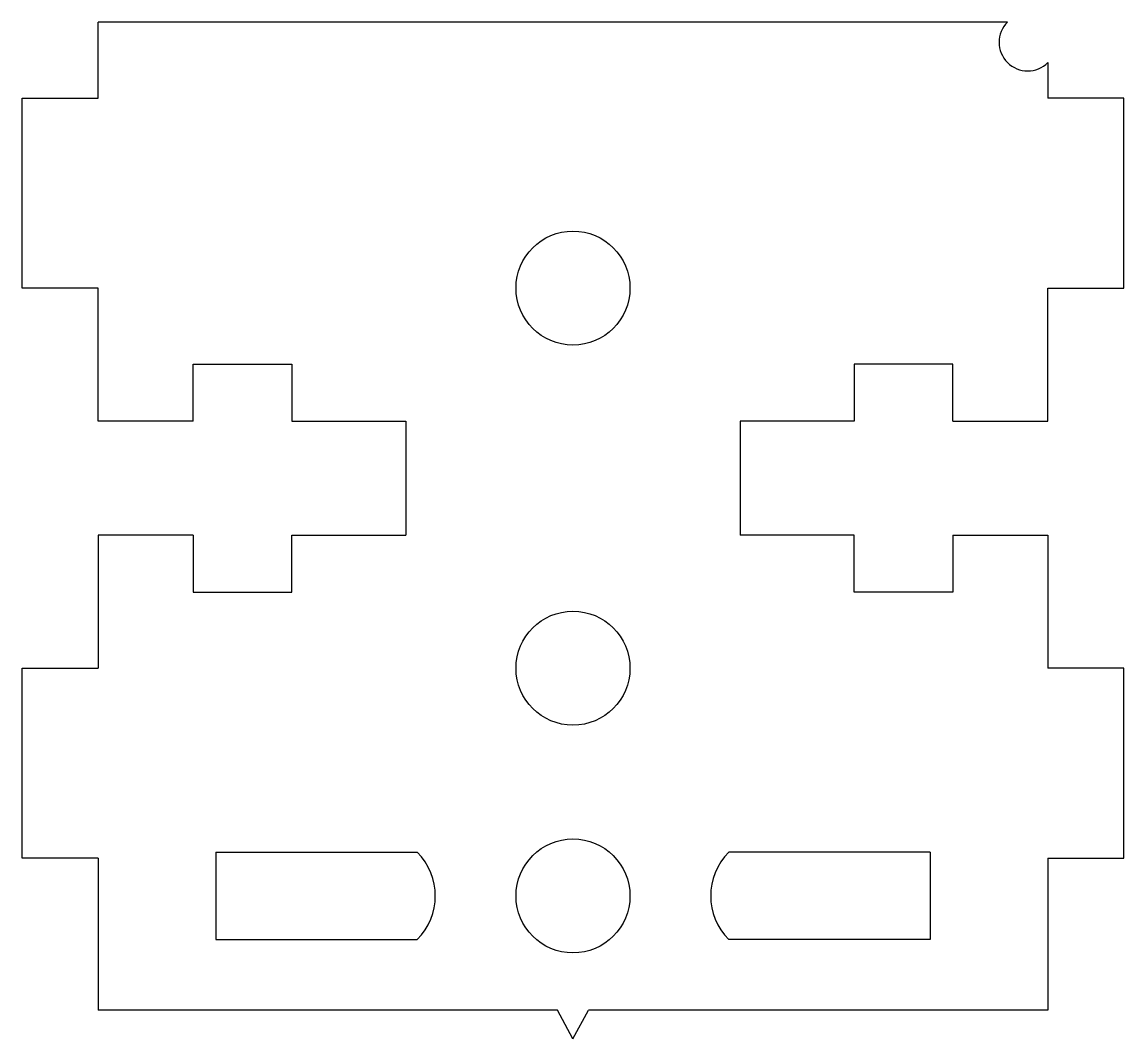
# Model space of a CAD drawing. Header units: millimetres. Extents: x -10.7 to 18.3, y -16 to 10.8.
import ezdxf

# ---------------------------------------------------------------- set-up
doc = ezdxf.new("R2010")
doc.units = ezdxf.units.MM

msp = doc.modelspace()

# ---------------------------------------------------------------- linework, layer by layer
at = {"color": 7, "linetype": 'Continuous', "lineweight": 25}
for p, q in [((-8.683, 8.799), (-8.683, 10.799)), ((15.252, 10.799), (-8.683, 10.799)), ((16.317, 9.734), (16.317, 8.799)), ((-10.683, 3.799), (-10.683, 8.799)), ((-10.683, 8.799), (-8.683, 8.799)), ((18.317, 8.799), (16.317, 8.799)), ((18.317, 3.799), (18.317, 8.799)), ((-8.683, 3.799), (-10.683, 3.799)), ((-8.683, 0.299), (-8.683, 3.799)), ((16.317, 3.799), (18.317, 3.799)), ((16.317, 0.299), (16.317, 3.799)), ((-6.183, 1.799), (-3.583, 1.799)), ((-6.183, 0.299), (-6.183, 1.799)), ((-3.583, 1.799), (-3.583, 0.299)), ((13.817, 1.799), (11.217, 1.799)), ((11.217, 1.799), (11.217, 0.299)), ((13.817, 0.299), (13.817, 1.799)), ((-6.183, 0.299), (-8.683, 0.299)), ((-3.583, 0.299), (-0.583, 0.299)), ((-0.583, 0.299), (-0.583, -2.701)), ((11.217, 0.299), (8.217, 0.299)), ((8.217, 0.299), (8.217, -2.701)), ((13.817, 0.299), (16.317, 0.299)), ((-8.683, -2.701), (-8.683, -6.201)), ((-6.183, -2.701), (-8.683, -2.701)), ((-6.183, -2.701), (-6.183, -4.201)), ((-3.583, -4.201), (-3.583, -2.701)), ((-3.583, -2.701), (-0.583, -2.701)), ((11.217, -2.701), (8.217, -2.701)), ((11.217, -4.201), (11.217, -2.701)), ((13.817, -2.701), (13.817, -4.201)), ((13.817, -2.701), (16.317, -2.701)), ((16.317, -2.701), (16.317, -6.201)), ((-6.183, -4.201), (-3.583, -4.201)), ((13.817, -4.201), (11.217, -4.201)), ((-10.683, -11.201), (-10.683, -6.201)), ((-10.683, -6.201), (-8.683, -6.201)), ((18.317, -6.201), (16.317, -6.201)), ((18.317, -11.201), (18.317, -6.201)), ((-8.683, -11.201), (-10.683, -11.201)), ((-8.683, -11.201), (-8.683, -15.201)), ((-5.583, -11.043), (-5.583, -13.343)), ((-5.583, -11.043), (-0.283, -11.043)), ((13.217, -11.043), (7.917, -11.043)), ((13.217, -11.043), (13.217, -13.343)), ((16.317, -11.201), (18.317, -11.201)), ((16.317, -11.201), (16.317, -15.201)), ((-5.583, -13.343), (-0.283, -13.343)), ((13.217, -13.343), (7.917, -13.343)), ((3.411, -15.201), (-8.683, -15.201)), ((3.817, -15.956), (3.411, -15.201)), ((3.817, -15.956), (4.223, -15.201)), ((16.317, -15.201), (4.223, -15.201))]:
    msp.add_line(p, q, dxfattribs=at)
for centre in [(3.817, 3.799), (3.817, -6.201), (3.817, -12.193)]:
    msp.add_circle(centre, 1.5, dxfattribs=at)
for centre, radius, start, end in [((15.784, 10.266), 0.753, 135, 315), ((-1.433, -12.193), 1.626, 315, 45), ((9.067, -12.193), 1.626, 135, 225)]:
    msp.add_arc(centre, radius, start, end, dxfattribs=at)

doc.saveas('drawing.dxf')
